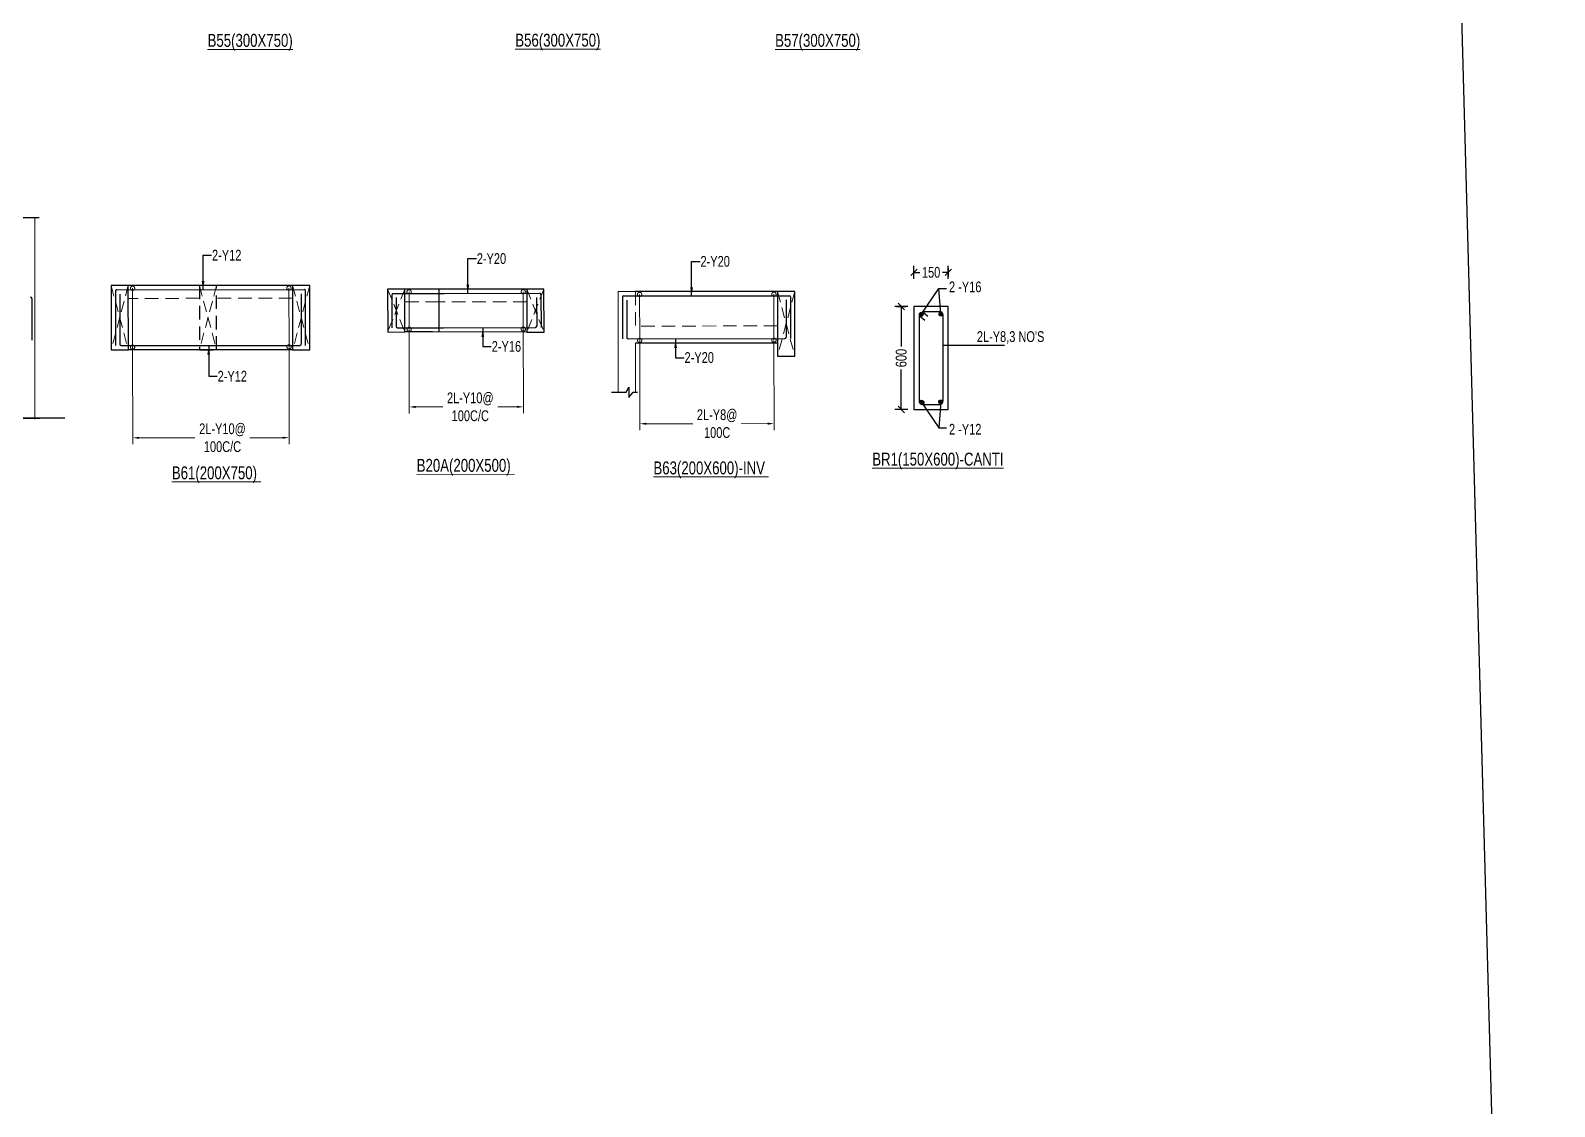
# Model space of a CAD drawing. Header units: millimetres. Extents: x 39642 to 123571, y 2620 to 56435.
# Drawn here: x 105822 to 123571, y 29527 to 42064 of the extents above; entities that cross this region are included whole.
import ezdxf

# ---------------------------------------------------------------- set-up
doc = ezdxf.new("R2010")
doc.units = ezdxf.units.MM
for name, pattern in [('CONTINOUS', [0]), ('CONTINU', [0]), ('HIDDEN', [9.525, 6.35, -3.175])]:
    doc.linetypes.add(name, pattern=pattern)
for name, color, linetype in [('-S-ARROW', 253, 'Continuous'), ('-S-DIM', 251, 'Continuous'), ('-S-MISC', 8, 'Continuous'), ('-STR-BEAM', 7, 'CONTINU'), ('-STR-REINF', 3, 'Continuous'), ('-STR-TEXT', 6, 'Continuous'), ('BEAM', 7, 'Continuous'), ('dim', 8, 'Continuous'), ('rein', 3, 'Continuous'), ('S- Structural', 5, 'Continuous'), ('Text', 6, 'Continuous')]:
    doc.layers.add(name, color=color, linetype=linetype)
for name, color, linetype, lineweight in [('-S-STIRUP', 11, 'Continuous', 9), ('-STR-COLUMN', 5, 'HIDDEN', 13), ('-STR-RF-DIM', 252, 'CONTINOUS', 20), ('S-BEAM-IDEN', 2, 'Continuous', 9), ('SEC TEXT', 9, 'Continuous', 18), ('SLAB LINE', 254, 'HIDDEN', 20)]:
    doc.layers.add(name, color=color, linetype=linetype, lineweight=lineweight)
doc.styles.add('BEAM-LS', font='romans.shx', dxfattribs={"width": 0.8})
doc.styles.add('EL', font='swisscl.ttf')
doc.styles.add('SOBHA', font='swisscl.ttf')
doc.styles.add('sobha.sed', font='swisscl.ttf')
doc.dimstyles.new('S-25', dxfattribs={"dimscale": 25, "dimtxt": 2.5, "dimasz": 1.5, "dimexe": 0.25, "dimexo": 0.5, "dimgap": 0.1, "dimtad": 0, "dimdec": 0, "dimrnd": 0.0005, "dimzin": 0, "dimdsep": 46, "dimtxsty": 'SOBHA', "dimblk": 'OBLIQUE', "dimcen": 0.09, "dimclrd": 8, "dimclre": 8, "dimclrt": 6, "dimadec": 0, "dimazin": 0, "dimtfac": 1, "dimtdec": 0, "dimtofl": 0, "dimtmove": 0, "dimatfit": 3, "dimfxl": 0.18, "dimtolj": 1, "dimtzin": 0, "dimlwd": -1, "dimlwe": -1, "dimarcsym": 0})
doc.dimstyles.new('S-25L', dxfattribs={"dimscale": 25, "dimtxt": 2.5, "dimasz": 2.5, "dimexe": 1.5, "dimexo": 1.5, "dimgap": 0.2, "dimtad": 0, "dimdec": 0, "dimrnd": 0.0005, "dimzin": 0, "dimdsep": 46, "dimtxsty": 'sobha.sed', "dimblk": 'OBLIQUE', "dimcen": 0.09, "dimdle": 1.5, "dimclrd": 8, "dimclre": 8, "dimclrt": 6, "dimadec": 0, "dimazin": 0, "dimtfac": 1, "dimtdec": 0, "dimtofl": 0, "dimtmove": 1, "dimatfit": 3, "dimfxl": 0.18, "dimtolj": 1, "dimtzin": 0, "dimlwd": -1, "dimlwe": -1, "dimarcsym": 0})
doc.dimstyles.new('S-50', dxfattribs={"dimscale": 50, "dimtxt": 2.5, "dimasz": 1.25, "dimexe": 1, "dimexo": 1, "dimgap": 0.5, "dimtad": 1, "dimdec": 0, "dimrnd": 0.0005, "dimzin": 0, "dimdsep": 46, "dimtxsty": 'EL', "dimblk": 'ARCHTICK', "dimcen": 0.09, "dimdle": 1.5, "dimclrd": 251, "dimclre": 251, "dimclrt": 6, "dimadec": 0, "dimazin": 0, "dimtfac": 1, "dimtdec": 0, "dimtofl": 0, "dimtmove": 0, "dimatfit": 3, "dimfxl": 2, "dimtolj": 1, "dimtzin": 0, "dimlwd": -1, "dimlwe": -1, "dimarcsym": 0})
doc.dimstyles.new('S-DIM50', dxfattribs={"dimscale": 50, "dimtxt": 2.5, "dimasz": 1.5, "dimexe": 1.5, "dimexo": 1, "dimgap": 0.5, "dimtad": 0, "dimdec": 0, "dimzin": 0, "dimdsep": 46, "dimtxsty": 'SOBHA', "dimcen": 0.09, "dimclrd": 256, "dimclre": 256, "dimclrt": 6, "dimadec": 5, "dimazin": 0, "dimtfac": 1, "dimtdec": 0, "dimtofl": 0, "dimtmove": 0, "dimatfit": 3, "dimfxl": 0.18, "dimtolj": 1, "dimtzin": 0, "dimlwd": -1, "dimlwe": -1, "dimarcsym": 0})
doc.dimstyles.new('STIRUP', dxfattribs={"dimscale": 50, "dimtxt": 2.5, "dimasz": 2.2, "dimexe": 0, "dimexo": 0, "dimgap": 0.5, "dimtad": 0, "dimdec": 0, "dimzin": 0, "dimdsep": 46, "dimtxsty": 'BEAM-LS', "dimblk": 'DOTSMALL', "dimcen": 0.09, "dimclrd": 256, "dimclre": 256, "dimclrt": 256, "dimadec": 5, "dimazin": 0, "dimtfac": 1, "dimtdec": 0, "dimtofl": 0, "dimtmove": 0, "dimatfit": 3, "dimldrblk": 'DOTSMALL', "dimfxl": 0, "dimfxlon": 1, "dimtolj": 1, "dimtzin": 0, "dimlwd": -1, "dimlwe": -1, "dimarcsym": 0})

# ---------------------------------------------------------------- blocks, each defined once
blk = doc.blocks.new('_DotSmall')
at = {"color": 0, "linetype": 'ByBlock', "const_width": 0.5}
blk.add_lwpolyline([(-0.0625, 0, 1), (0.0625, 0, 1)], format="xyb", close=True, dxfattribs=at)
blk = doc.blocks.new('*D291')
at = {"layer": '-S-STIRUP', "ltscale": 100, "transparency": 16777216}
blk.add_line((108833, 38377), (108832, 39063), dxfattribs=at)
at = {"layer": '-S-STIRUP', "linetype": 'CONTINU', "ltscale": 100, "transparency": 16777216, "xscale": 100, "yscale": 100, "zscale": 100}
for p, rotation in [((108832, 39063), 90.05760988059193), ((108833, 38377), 270.0576098805919)]:
    blk.add_blockref('_DotSmall', p, dxfattribs=dict(at, rotation=rotation))
blk = doc.blocks.new('_ArchTick')
at = {"color": 0, "linetype": 'ByBlock', "const_width": 0.15}
blk.add_lwpolyline([(-0.5, -0.5), (0.5, 0.5)], dxfattribs=at)
blk = doc.blocks.new('*D292')
at = {"layer": '-STR-RF-DIM', "transparency": 16777216}
for p, q in [((107011, 38369), (107012, 37243)), ((108833, 38371), (108834, 37245)), ((107087, 37318), (107737, 37319)), ((108759, 37320), (108378, 37319))]:
    blk.add_line(p, q, dxfattribs=at)
for points in [[(107087, 37331), (107087, 37306), (107012, 37318)], [(108759, 37332), (108759, 37307), (108834, 37320)]]:
    blk.add_solid(points, dxfattribs=at)
at = {"layer": '-STR-RF-DIM', "color": 6, "transparency": 16777216, "insert": (108058, 37319), "char_height": 125, "attachment_point": 5, "rotation": 0.0576, "style": 'SOBHA'}
blk.add_mtext('\\A1;2L-Y10@\\P100C/C', dxfattribs=at)
blk = doc.blocks.new('*D293')
at = {"layer": '-S-STIRUP', "ltscale": 100, "transparency": 16777216}
blk.add_line((107011, 38375), (107011, 39061), dxfattribs=at)
at = {"layer": '-S-STIRUP', "linetype": 'CONTINU', "ltscale": 100, "transparency": 16777216, "xscale": 100, "yscale": 100, "zscale": 100}
for p, rotation in [((107011, 39061), 90.05760988059193), ((107011, 38375), 270.0576098805919)]:
    blk.add_blockref('_DotSmall', p, dxfattribs=dict(at, rotation=rotation))
blk = doc.blocks.new('*D294')
at = {"layer": '-S-STIRUP', "ltscale": 100, "transparency": 16777216}
blk.add_line((111561, 38585), (111561, 39021), dxfattribs=at)
at = {"layer": '-S-STIRUP', "linetype": 'CONTINU', "ltscale": 100, "transparency": 16777216, "xscale": 100, "yscale": 100, "zscale": 100}
for p, rotation in [((111561, 39021), 90.05760988059193), ((111561, 38585), 270.0576098805919)]:
    blk.add_blockref('_DotSmall', p, dxfattribs=dict(at, rotation=rotation))
blk = doc.blocks.new('*D295')
at = {"layer": '-STR-RF-DIM', "transparency": 16777216}
for p, q in [((110232, 38577), (110233, 37603)), ((111561, 38662), (111562, 37604)), ((110308, 37678), (110623, 37678)), ((111487, 37679), (111265, 37679))]:
    blk.add_line(p, q, dxfattribs=at)
for points in [[(110308, 37691), (110308, 37666), (110233, 37678)], [(111487, 37692), (111487, 37667), (111562, 37679)]]:
    blk.add_solid(points, dxfattribs=at)
at = {"layer": '-STR-RF-DIM', "color": 6, "transparency": 16777216, "insert": (110944, 37679), "char_height": 125, "attachment_point": 5, "rotation": 0.0576, "style": 'SOBHA'}
blk.add_mtext('\\A1;2L-Y10@\\P100C/C', dxfattribs=at)
blk = doc.blocks.new('*D296')
at = {"layer": '-S-STIRUP', "ltscale": 100, "transparency": 16777216}
blk.add_line((110232, 38583), (110231, 39019), dxfattribs=at)
at = {"layer": '-S-STIRUP', "linetype": 'CONTINU', "ltscale": 100, "transparency": 16777216, "xscale": 100, "yscale": 100, "zscale": 100}
for p, rotation in [((110231, 39019), 90.05760988059193), ((110232, 38583), 270.0576098805919)]:
    blk.add_blockref('_DotSmall', p, dxfattribs=dict(at, rotation=rotation))
blk = doc.blocks.new('*D315')
at = {"layer": '-S-STIRUP', "ltscale": 100, "transparency": 16777216}
blk.add_line((114481, 38455), (114481, 38991), dxfattribs=at)
at = {"layer": '-S-STIRUP', "linetype": 'CONTINU', "ltscale": 100, "transparency": 16777216, "xscale": 100, "yscale": 100, "zscale": 100}
for p, rotation in [((114481, 38991), 90.05760988059193), ((114481, 38455), 270.0576098805919)]:
    blk.add_blockref('_DotSmall', p, dxfattribs=dict(at, rotation=rotation))
blk = doc.blocks.new('*D316')
at = {"layer": '-STR-RF-DIM', "transparency": 16777216}
for p, q in [((112917, 38447), (112918, 37407)), ((114481, 38449), (114482, 37409)), ((112993, 37482), (113537, 37483)), ((114407, 37484), (114100, 37483))]:
    blk.add_line(p, q, dxfattribs=at)
for points in [[(112993, 37495), (112993, 37470), (112918, 37482)], [(114407, 37496), (114407, 37471), (114482, 37484)]]:
    blk.add_solid(points, dxfattribs=at)
at = {"layer": '-STR-RF-DIM', "color": 6, "transparency": 16777216, "insert": (113819, 37483), "char_height": 125, "attachment_point": 5, "rotation": 0.0576, "style": 'SOBHA'}
blk.add_mtext('\\A1;2L-Y8@\\P100C', dxfattribs=at)
blk = doc.blocks.new('*D317')
at = {"layer": '-S-STIRUP', "ltscale": 100, "transparency": 16777216}
blk.add_line((112917, 38453), (112916, 38989), dxfattribs=at)
at = {"layer": '-S-STIRUP', "linetype": 'CONTINU', "ltscale": 100, "transparency": 16777216, "xscale": 100, "yscale": 100, "zscale": 100}
for p, rotation in [((112916, 38989), 90.05760988059193), ((112917, 38453), 270.0576098805919)]:
    blk.add_blockref('_DotSmall', p, dxfattribs=dict(at, rotation=rotation))
blk = doc.blocks.new('_Oblique')
at = {"color": 0, "linetype": 'ByBlock', "lineweight": -2}
for p, q in [((-0.5, -0.5), (0.5, 0.5)), ((0, 0.71), (0, -0.71))]:
    blk.add_line(p, q, dxfattribs=at)
blk = doc.blocks.new('*D318')
at = {"layer": '-S-DIM', "transparency": 16777216}
for p, q in [((116111, 39171), (116111, 39321)), ((116111, 39246), (116178, 39246)), ((116511, 39246), (116443, 39246)), ((116511, 39171), (116511, 39321))]:
    blk.add_line(p, q, dxfattribs=at)
at = {"layer": '-S-DIM', "transparency": 16777216, "xscale": 75, "yscale": 75, "zscale": 75, "rotation": 180}
blk.add_blockref('_Oblique', (116111, 39246), dxfattribs=at)
at = {"layer": '-S-DIM', "transparency": 16777216, "xscale": 75, "yscale": 75, "zscale": 75}
blk.add_blockref('_Oblique', (116511, 39246), dxfattribs=at)
at = {"layer": '-S-DIM', "color": 6, "transparency": 16777216, "insert": (116311, 39246), "char_height": 125, "attachment_point": 5, "style": 'SOBHA'}
blk.add_mtext('\\A1;150', dxfattribs=at)
blk = doc.blocks.new('*D319')
at = {"layer": '-S-DIM', "transparency": 16777216}
for p, q in [((116038, 38848), (115888, 38848)), ((115963, 38848), (115963, 38382)), ((115963, 37648), (115963, 38113)), ((116038, 37648), (115888, 37648))]:
    blk.add_line(p, q, dxfattribs=at)
at = {"layer": '-S-DIM', "transparency": 16777216, "xscale": 75, "yscale": 75, "zscale": 75}
for p, rotation in [((115963, 38848), 90), ((115963, 37648), 270)]:
    blk.add_blockref('_Oblique', p, dxfattribs=dict(at, rotation=rotation))
at = {"layer": '-S-DIM', "color": 6, "transparency": 16777216, "insert": (115963, 38248), "char_height": 125, "attachment_point": 5, "rotation": 90, "style": 'SOBHA'}
blk.add_mtext('\\A1;600', dxfattribs=at)

msp = doc.modelspace()

# ---------------------------------------------------------------- hatches: boundary and pattern name
at = {"layer": 'rein', "ltscale": 3000}
for points in [[(116217.8, 38756.8, -1), (116174.2, 38756.8, -1)], [(116445.7, 38758.5, -1), (116402.1, 38758.5, -1)], [(116227.8, 37730.6, -1), (116184.2, 37730.6, -1)], [(116443.7, 37736.6, -1), (116400.1, 37736.6, -1)]]:
    msp.add_hatch(color=256, dxfattribs=at).paths.add_polyline_path(points)

# ---------------------------------------------------------------- linework, layer by layer
at = {"layer": '-S-MISC', "linetype": 'ByBlock', "ltscale": 1000, "elevation": 0}
for points in [[(105439.7, 39884.5), (105640.1, 39884.5), (105671, 39944.2), (105671, 39824), (105741.3, 39884.5), (105923.5, 39884.5)], [(112587.7, 37850), (112760.4, 37850.6), (112791.3, 37910.3), (112791.3, 37790.1), (112841.1, 37850.6), (112891.6, 37850.6)], [(103890.5, 37551), (104278.7, 37552.9), (104309.6, 37612.5), (104309.6, 37492.4), (104359.4, 37552.9), (106220.2, 37552.9)], [(105430.3, 37547.1), (105636.1, 37547.7), (105666.9, 37607.3), (105666.9, 37487.2), (105716.8, 37547.7), (105932.1, 37547.7)]]:
    msp.add_lwpolyline(points, dxfattribs=at)
at = {"layer": '-STR-BEAM'}
for p, q in [((108874.2, 39092.9, 0), (106960.8, 39093.6, 0)), ((110503.1, 39051.7, 0), (110181.3, 39051.9, 0)), ((111602.3, 39051, 0), (110503.1, 39051.7, 0)), ((110580.8, 38551.7, 0), (110581.3, 39051.7, 0)), ((114522.5, 39021.5, 0), (112866.5, 39022.1, 0)), ((110503.7, 38551.7, 0), (110181.9, 38551.9, 0)), ((111602.9, 38551, 0), (110503.7, 38551.7, 0)), ((108874.8, 38342.9, 0), (106961.4, 38343.6, 0)), ((114523.1, 38421.5, 0), (112867.2, 38422.1, 0))]:
    msp.add_line(p, q, dxfattribs=at)
at = {"layer": '-STR-BEAM', "elevation": 0}
for points in [[(106960.8, 39093.6), (106760.8, 39093), (106761.4, 38343), (106961.4, 38343.6), (106960.8, 39093.6)], [(109074.2, 39093.1), (108874.2, 39092.9), (108874.8, 38342.8), (109074.8, 38343), (109074.2, 39093.1)], [(110181.3, 39051.9), (109981.3, 39051.3), (109981.9, 38551.3), (110181.9, 38551.9), (110181.3, 39051.9)], [(111802.3, 39051.2), (111602.3, 39051), (111602.9, 38551), (111802.9, 38551.2), (111802.3, 39051.2)], [(114722.5, 39021.7), (114522.5, 39021.5), (114523.1, 38271.5), (114723.1, 38271.7), (114722.5, 39021.7)]]:
    msp.add_lwpolyline(points, dxfattribs=at)
at = {"layer": '-STR-BEAM', "linetype": 'HIDDEN', "ltscale": 25, "elevation": 0}
msp.add_lwpolyline([(107989.4, 39093.2), (107789.4, 39093.3), (107789.4, 38343.3), (107989.4, 38343.3), (107989.4, 39093.2)], dxfattribs=at)
at = {"layer": '-STR-COLUMN', "linetype": 'Continuous', "ltscale": 10}
for p, q in [((105872.2, 37534.5, 0), (105872.2, 39884.5, 0)), ((112667, 37850.6, 0), (112667, 39022.1, 0)), ((112866.6, 39022.1, 0), (112667, 39022.1, 0)), ((112867.2, 38422.1, 0), (112866.3, 37850.6, 0))]:
    msp.add_line(p, q, dxfattribs=at)
at = {"layer": '-STR-REINF', "ltscale": 10}
for p, q in [((105837.1, 38942.6, 0), (105837.1, 38456.9, 0)), ((106811.5, 39028.1, 0), (106812, 38392.4, 0)), ((106826.5, 39043.1, 0), (109009.3, 39045.7, 0)), ((106861.6, 38993.8, 0), (106862, 38408.1, 0)), ((108973.7, 38996.4, 0), (108974.2, 38410.7, 0)), ((110031.4, 38983.7, 0), (110031.8, 38598.1, 0)), ((110046.3, 38998.7, 0), (110638.2, 39001.6, 0)), ((110081.4, 38952.4, 0), (110081.8, 38616.8, 0)), ((110638.2, 39001.6, 0), (111752.4, 39003.8, 0)), ((111716.8, 38954.5, 0), (111717.3, 38618.8, 0)), ((111767.3, 38988.9, 0), (111767.8, 38603.2, 0)), ((112716.7, 38956.6, 0), (112717.2, 38470.9, 0)), ((112731.7, 38971.6, 0), (114657.5, 38974.3, 0)), ((112766.7, 38922.3, 0), (112767.2, 38486.6, 0)), ((114622, 38925, 0), (114622.5, 38489.3, 0)), ((114672.4, 38959.3, 0), (114672.9, 38473.7, 0)), ((110096.8, 38601.8, 0), (110633.8, 38601.4, 0)), ((110633.8, 38601.4, 0), (111702.3, 38603.8, 0)), ((106877, 38393.1, 0), (108959.2, 38395.7, 0)), ((112782.2, 38471.6, 0), (114607.5, 38474.3, 0))]:
    msp.add_line(p, q, dxfattribs=at)
at = {"layer": '-STR-REINF', "ltscale": 10, "elevation": 0}
msp.add_lwpolyline([(109024.7, 38395.1), (109024.2, 39030.8, 0.4142136), (109009.2, 39045.7)], format="xyb", dxfattribs=at)
at = {"layer": '-STR-REINF', "ltscale": 10}
for centre, start, end in [((105822.1, 38942.6, 0), 0, 90), ((106826.5, 39028.1, 0), 90.05761, 180.05761), ((110046.4, 38983.7, 0), 90.05761, 180.05761), ((111752.3, 38988.8, 0), 0.05761, 90.05761), ((112731.7, 38956.6, 0), 90.05761, 180.05761), ((114657.4, 38959.3, 0), 0.05761, 90.05761), ((110096.8, 38616.8, 0), 180.05761, 270.05761), ((111702.3, 38618.8, 0), 270.05761, 0.05761), ((106877, 38408.1, 0), 180.05761, 270.05761), ((108959.2, 38410.7, 0), 270.05761, 0.05761), ((112782.2, 38486.6, 0), 180.05761, 270.05761), ((114607.5, 38489.3, 0), 270.05761, 0.05761)]:
    msp.add_arc(centre, 15, start, end, dxfattribs=at)
at = {"layer": 'BEAM', "ltscale": 0.05, "elevation": 0}
msp.add_lwpolyline([(116110.6, 37647.7), (116510.6, 37647.7), (116510.6, 38847.7), (116110.6, 38847.7)], close=True, dxfattribs=at)
at = {"layer": 'rein', "ltscale": 3000}
for p, q in [((116170.6, 38743.5, 0), (116237.9, 38690.9, 0)), ((116215.3, 38787.7, 0), (116271.9, 38735, 0))]:
    msp.add_line(p, q, dxfattribs=at)
at = {"layer": 'rein', "ltscale": 3000, "elevation": 0}
msp.add_lwpolyline([(116210.6, 37707.7), (116410.6, 37707.7, 0.4142136), (116450.6, 37747.7), (116450.6, 38747.7, 0.4142136), (116410.6, 38787.7), (116210.6, 38787.7), (116170.6, 38747.7), (116170.6, 37747.7, 0.4142136)], format="xyb", close=True, dxfattribs=at)
at = {"layer": 'rein', "ltscale": 3000}
for centre in [(116196, 38756.8, 0), (116423.9, 38758.5, 0), (116206, 37730.6, 0), (116421.9, 37736.6, 0)]:
    msp.add_circle(centre, 21.8, dxfattribs=at)
at = {"layer": 'S- Structural', "ltscale": 20}
msp.add_lwpolyline([(39641.8, 56435.3), (122100, 56435.3), (123571.4, 2619.6), (40108.6, 2802.5)], close=True, dxfattribs=at)
at = {"layer": 'S-BEAM-IDEN', "color": 9, "linetype": 'HIDDEN', "ltscale": 20}
for p, q in [((106760.8, 39093, 0), (106961.4, 38343.6, 0)), ((106960.8, 39093.6, 0), (106761.4, 38343, 0)), ((107789.4, 39093.3, 0), (107989.4, 38343.3, 0)), ((107989.4, 39093.2, 0), (107789.4, 38343.3, 0)), ((108874.2, 39092.9, 0), (109074.8, 38343, 0)), ((109074.2, 39093.1, 0), (108874.8, 38342.8, 0)), ((109981.3, 39051.3, 0), (110181.9, 38551.9, 0)), ((110181.3, 39051.9, 0), (109981.9, 38551.3, 0)), ((111602.3, 39051, 0), (111802.9, 38551.2, 0)), ((111802.3, 39051.2, 0), (111602.9, 38551, 0)), ((114522.5, 39021.5, 0), (114723.2, 38271.7, 0)), ((114722.5, 39021.7, 0), (114523.2, 38271.5, 0))]:
    msp.add_line(p, q, dxfattribs=at)
at = {"layer": 'SLAB LINE', "linetype": 'HIDDEN', "ltscale": 25}
for p, q in [((107789.4, 38943.8, 0), (106960.9, 38943, 0)), ((108874.4, 38944.9, 0), (107989.4, 38944, 0)), ((110581.2, 38901.2, 0), (110181.4, 38901.5, 0)), ((111602.5, 38901, 0), (110581.2, 38901.6, 0)), ((112866.8, 39022.1, 0), (112867.3, 38620.1, 0)), ((114522.5, 38622.2, 0), (112866.5, 38620.1, 0))]:
    msp.add_line(p, q, dxfattribs=at)

# ---------------------------------------------------------------- texts
at = {"layer": '-STR-TEXT', "color": 6, "char_height": 125, "attachment_point": 1, "rotation": 0.05761, "style": 'SOBHA'}
for s, insert in [('\\A1;2-Y12', (107936.1, 39508.4, 0)), ('\\A1;2-Y20', (111019.7, 39469.2, 0)), ('\\A1;2-Y20', (113625.1, 39436.8, 0))]:
    msp.add_mtext(s, dxfattribs=dict(at, insert=insert))
at = {"layer": '-STR-TEXT', "color": 6, "char_height": 125, "attachment_point": 7, "rotation": 0.05761, "style": 'SOBHA'}
for s, insert, width in [('\\A1;2-Y16', (111193.9, 38319, 0), 281.386), ('\\A1;2-Y20', (113439.5, 38189.4, 0), 1461.126), ('\\A1;2-Y12', (108001.3, 37973.5, 0), 281.386)]:
    msp.add_mtext(s, dxfattribs=dict(at, insert=insert, width=width))
at = {"layer": 'SEC TEXT', "color": 1, "linetype": 'ByBlock', "style": 'sobha.sed'}
for s, rotation, p in [('%%UB55(300X750)', 0.01072, (107884.7, 41874.2, 0)), ('%%UB56(300X750)', 0.01072, (111468.2, 41876.6, 0)), ('%%UB57(300X750)', 0.01072, (114494.3, 41874.2, 0)), ('%%UBR1(150X600)-CANTI', 359.98928, (115625.3, 36995.2, 0)), ('%%UB61(200X750) ', 0.04689, (107468.4, 36835.4, 0)), ('%%UB20A(200X500) ', 0.04689, (110320.2, 36922.2, 0)), ('%%UB63(200X600)-INV ', 0.04689, (113077.2, 36892.6, 0))]:
    msp.add_text(s, height=150, rotation=rotation, dxfattribs=at).set_placement(p)
at = {"layer": 'Text', "ltscale": 3000, "char_height": 125, "style": 'SOBHA'}
for s, insert, width, attachment_point in [('2 -Y16', (116707.9, 39139.6, 0), 726.545, 2), ("2L-Y8,3 NO'S", (117236.6, 38560.2, 0), 826.545, 2), ('2 -Y12', (116707.9, 37355.7, 0), 726.545, 8)]:
    msp.add_mtext(s, dxfattribs=dict(at, insert=insert, width=width, attachment_point=attachment_point))

# ---------------------------------------------------------------- dimensions: what is measured, and where the dimension line sits
at = {"layer": '-S-DIM'}
dim = msp.add_linear_dim(base=(116110.6, 39246, 0), p1=(116510.6, 39085.3, 0), p2=(116110.6, 39085.3, 0), text='150', dimstyle='S-DIM50', override={"dimscale": 1, "dimtxt": 125, "dimasz": 75, "dimexe": 75, "dimexo": 0, "dimgap": 25, "dimlfac": 0.5, "dimblk1": 'Oblique', "dimblk2": 'Oblique', "dimsah": 1, "dimcen": 4.5, "dimfxl": 75, "dimfxlon": 1}, dxfattribs=at)
dim.commit()
dim.dimension.update_dxf_attribs({"geometry": '*D318', "text_midpoint": (116310.6, 39246, 0)})
dim = msp.add_linear_dim(base=(115963.4, 38847.7, 0), p1=(116110.6, 37647.7, 0), p2=(116110.6, 38847.7, 0), angle=90, dimstyle='S-DIM50', override={"dimscale": 1, "dimtxt": 125, "dimasz": 75, "dimexe": 75, "dimexo": 0, "dimgap": 25, "dimlfac": 0.5, "dimblk1": 'Oblique', "dimblk2": 'Oblique', "dimsah": 1, "dimcen": 4.5, "dimfxl": 75, "dimfxlon": 1}, dxfattribs=at)
dim.commit()
dim.dimension.update_dxf_attribs({"geometry": '*D319', "text_midpoint": (115963.4, 38247.7, 0)})
at = {"layer": '-S-STIRUP', "linetype": 'CONTINU', "ltscale": 100}
for base, p1, p2, picture, middle in [((107010.5, 39060.7, 178586.6), (107011.9, 38375, 178586.6), (107010.7, 39060.7, 178586.6), '*D293', (107010.9, 38717.8, 178586.6)), ((108832.3, 39062.5, 178586.6), (108833.7, 38376.9, 178586.6), (108832.5, 39062.5, 178586.6), '*D291', (108832.7, 38719.7, 178586.6)), ((110231.3, 39018.9, 178586.6), (110232.4, 38583.2, 178586.6), (110231.2, 39018.9, 178586.6), '*D296', (110231.5, 38801.1, 178586.6)), ((111560.7, 39020.7, 178586.6), (111561.8, 38585, 178586.6), (111560.6, 39020.7, 178586.6), '*D294', (111560.9, 38802.8, 178586.6)), ((112916.4, 38989.2, 178586.6), (112917.6, 38453.5, 178586.6), (112916.4, 38989.2, 178586.6), '*D317', (112916.7, 38721.3, 178586.6)), ((114480.7, 38991.1, 178586.6), (114481.9, 38455.5, 178586.6), (114480.7, 38991.1, 178586.6), '*D315', (114481, 38723.3, 178586.6))]:
    dim = msp.add_linear_dim(base=base, p1=p1, p2=p2, angle=90.05761, text=' ', dimstyle='STIRUP', override={"dimasz": 2}, dxfattribs=at)
    dim.commit()
    dim.dimension.update_dxf_attribs({"geometry": picture, "text_midpoint": middle})
at = {"layer": '-STR-RF-DIM'}
for base, p1, p2, text, picture, middle in [((111562, 37679.3, 178586.6), (110231.7, 38577, 178586.6), (111561, 38662.3, 178586.6), '2L-Y10@\\P100C/C', '*D295', (110943.9, 37678.7, 178586.6)), ((108834.1, 37320, 178586.6), (107011.2, 38368.7, 178586.6), (108833, 38370.6, 178586.6), '2L-Y10@\\P100C/C', '*D292', (108057.8, 37319.2, 178586.6)), ((114482.2, 37483.6, 178586.6), (112917, 38447.2, 178586.6), (114481.3, 38449.2, 178586.6), '2L-Y8@\\P100C', '*D316', (113818.9, 37482.9, 178586.6))]:
    dim = msp.add_linear_dim(base=base, p1=p1, p2=p2, angle=0.05761, text=text, dimstyle='S-DIM50', override={"dimscale": 1, "dimtxt": 125, "dimasz": 75, "dimexe": 75, "dimexo": 0, "dimgap": 25, "dimsah": 1, "dimcen": 4.5, "dimfxl": 75}, dxfattribs=at)
    dim.commit()
    dim.dimension.update_dxf_attribs({"geometry": picture, "text_midpoint": middle, "dimtype": 160})

# ---------------------------------------------------------------- leaders
at = {"layer": '-S-ARROW', "annotation_type": 0, "has_hookline": 1, "hookline_direction": 1, "horizontal_direction": (0.999999, 0.001005, 0)}
for points, text_width in [([(107832.3, 39044.4, 0), (107832.1, 39445.7, 0), (107931.1, 39445.8, 0)], 353), ([(110915.9, 39002.5, 0), (110915.7, 39406.6, 0), (111014.7, 39406.7, 0)], 353.5), ([(113521.3, 38972.9, 0), (113521.1, 39374.2, 0), (113620.2, 39374.3, 0)], 353.5), ([(111089.6, 38594.2, 0), (111089.8, 38381.4, 0), (111188.9, 38381.5, 0)], 353.5), ([(107897, 38386.1, 0), (107897.2, 38035.9, 0), (107996.3, 38036, 0)], 353), ([(113335.2, 38464.6, 0), (113335.4, 38251.8, 0), (113434.4, 38251.9, 0)], 353.5)]:
    msp.add_leader(points, dimstyle='S-50', override={"dimasz": 2, "dimgap": 0.1, "dimtad": 0}, dxfattribs=dict(at, text_width=text_width))
at = {"layer": 'dim', "ltscale": 3000}
for points in [[(116196, 38756.8, 0), (116401.7, 39058.6, 0), (116490.4, 39058.6, 0)], [(116423.9, 38758.5, 0), (116401.7, 39058.6, 0), (116490.4, 39058.6, 0)], [(116196, 37738.5, 0), (116401.7, 37436.7, 0), (116490.4, 37436.7, 0)], [(116423.9, 37736.8, 0), (116401.7, 37436.7, 0), (116490.4, 37436.7, 0)]]:
    msp.add_leader(points, dimstyle='S-25', override={"dimasz": 1.5, "dimldrblk": 'DotBlank'}, dxfattribs=at)
at = {"layer": 'dim', "color": 8}
msp.add_leader([(116450.6, 38397.7, -109218.6), (117146.1, 38397.4, -109218.6), (117167.2, 38397.7, -109218.6)], dimstyle='S-25L', dxfattribs=at)

doc.saveas('drawing.dxf')
